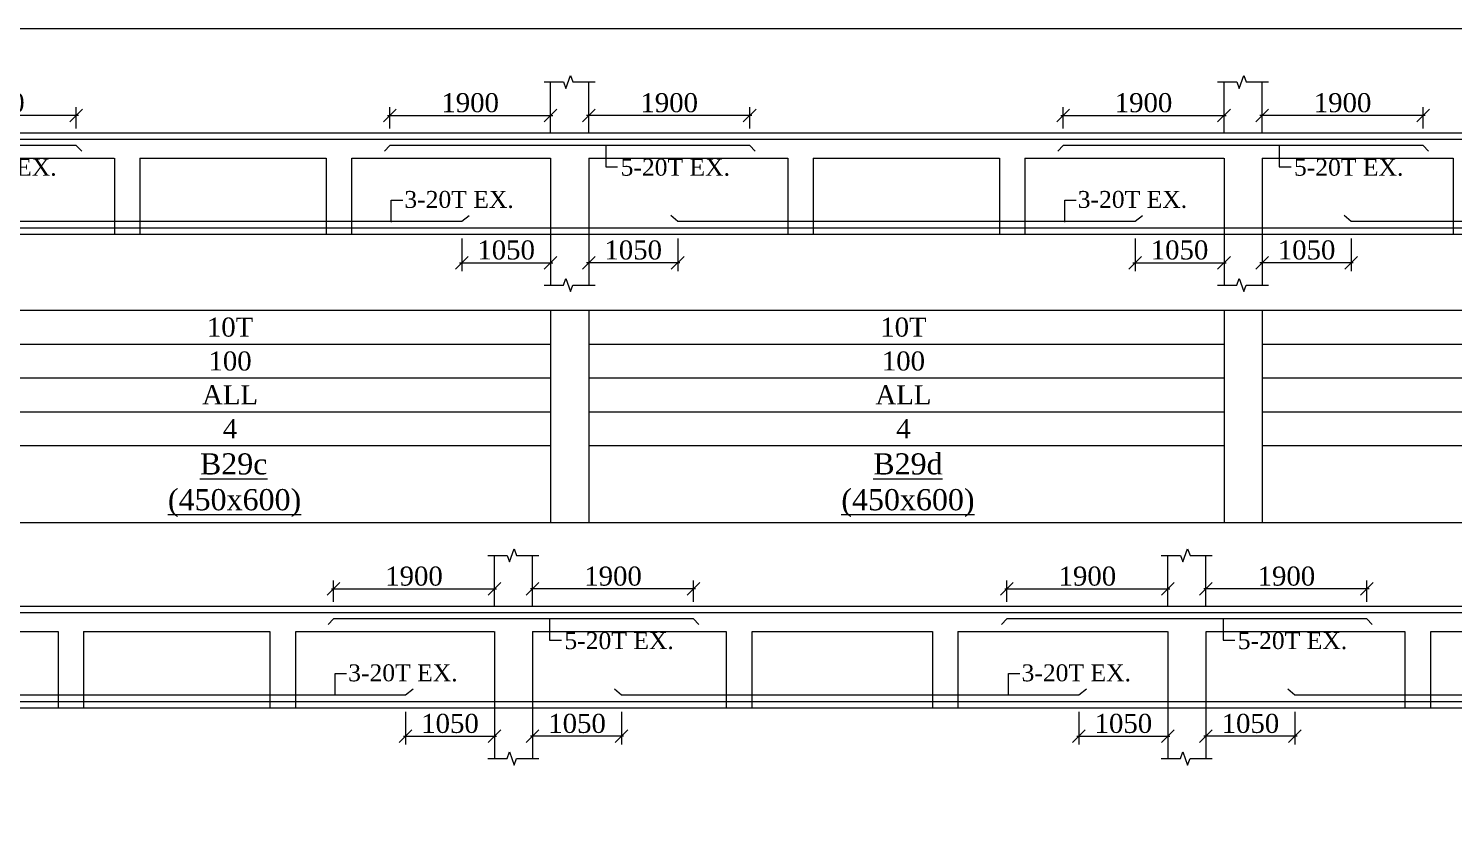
# Model space of a CAD drawing. Header units: millimetres. Extents: x 9781889 to 10654170, y -7832723 to -7608561.
# Drawn here: x 10046683 to 10063507, y -7769728 to -7760218 of the extents above; entities that cross this region are included whole.
import ezdxf
from ezdxf.enums import TextEntityAlignment as Align

# ---------------------------------------------------------------- set-up
doc = ezdxf.new("R2010")
doc.units = ezdxf.units.MM
doc.header["$LTSCALE"] = 10
doc.header["$PDMODE"] = 3
doc.linetypes.add('HIDDEN', pattern=[0.375, 0.25, -0.125])
for name, color, linetype, lineweight in [('S-CUT OUT LINE', 9, 'Continuous', 0), ('S-DIM L.S.', 7, 'Continuous', 0), ('S-L.S.SECTION', 5, 'Continuous', 0), ('S-L.S.SLAB LINE', 252, 'HIDDEN', 0), ('S-L.S.STEEL', 1, 'Continuous', 9), ('S-SECTION MARK', 7, 'Continuous', 0), ('S-SHEET', 251, 'Continuous', 0), ('S-TEXT', 7, 'Continuous', 0), ('S-TEXT L.S. BEAM NO.', 30, 'Continuous', 0), ('S-TEXT. L.S.', 7, 'Continuous', 0)]:
    doc.layers.add(name, color=color, linetype=linetype, lineweight=lineweight)
doc.styles.add('135', font='arial.ttf', dxfattribs={"width": 0.8, "height": 135})
doc.styles.get("Standard").update_dxf_attribs({"font": 'arial.ttf'})
doc.styles.add('TEXT', font='times.ttf')
doc.dimstyles.new('75', dxfattribs={"dimtxt": 135, "dimasz": 90, "dimexe": 0.1, "dimexo": 0.03, "dimgap": 0.09, "dimtad": 1, "dimdec": 0, "dimzin": 0, "dimdsep": 46, "dimtxsty": '135', "dimblk": 'ARCHTICK', "dimcen": 0.09, "dimclrd": 256, "dimclre": 256, "dimclrt": 256, "dimadec": 0, "dimazin": 0, "dimtfac": 1, "dimtdec": 0, "dimtofl": 0, "dimtmove": 1, "dimatfit": 3, "dimldrblk": 'DOTSMALL', "dimfxl": 1, "dimtolj": 1, "dimtzin": 0, "dimlwd": -1, "dimlwe": -1, "dimarcsym": 0})
doc.dimstyles.new('SETU_1', dxfattribs={"dimtxt": 200, "dimasz": 150, "dimexe": 100, "dimexo": 50, "dimgap": 35, "dimtad": 1, "dimdec": 0, "dimzin": 0, "dimdsep": 46, "dimtxsty": 'Standard', "dimblk": 'OBLIQUE', "dimcen": 150, "dimdle": 25, "dimclrd": 256, "dimclre": 7, "dimclrt": 256, "dimadec": 0, "dimazin": 0, "dimtfac": 1, "dimtdec": 0, "dimtofl": 0, "dimtmove": 1, "dimatfit": 3, "dimfxl": 1, "dimtolj": 1, "dimtzin": 0, "dimlwd": -1, "dimlwe": 5, "dimarcsym": 1})

# ---------------------------------------------------------------- blocks, each defined once
blk = doc.blocks.new('_Oblique')
at = {"color": 0, "linetype": 'ByBlock', "lineweight": -2}
blk.add_line((-0.5, -0.5), (0.5, 0.5), dxfattribs=at)
blk = doc.blocks.new('*D272')
at = {"layer": 'Defpoints', "color": 0, "transparency": 16777216}
for p in [(10052184, -7766838), (10050284, -7767042, 0), (10052184, -7767042, 0)]:
    blk.add_point(p, dxfattribs=at)
at = {"layer": 'S-DIM L.S.', "color": 7, "lineweight": 5, "transparency": 16777216}
for p, q in [((10050284, -7766992), (10050284, -7766738)), ((10052184, -7766992), (10052184, -7766738))]:
    blk.add_line(p, q, dxfattribs=at)
at = {"layer": 'S-DIM L.S.', "transparency": 16777216}
blk.add_line((10050259, -7766838), (10052209, -7766838), dxfattribs=at)
at = {"layer": 'S-DIM L.S.', "transparency": 16777216, "xscale": 150, "yscale": 150, "zscale": 150, "rotation": 180}
blk.add_blockref('_Oblique', (10050284, -7766838), dxfattribs=at)
at = {"layer": 'S-DIM L.S.', "transparency": 16777216, "xscale": 150, "yscale": 150, "zscale": 150}
blk.add_blockref('_Oblique', (10052184, -7766838), dxfattribs=at)
at = {"layer": 'S-DIM L.S.', "transparency": 16777216, "insert": (10051234, -7766689), "char_height": 225, "attachment_point": 5, "style": 'TEXT'}
blk.add_mtext('\\A1;1900', dxfattribs=at)
blk = doc.blocks.new('*D273')
at = {"layer": 'Defpoints', "color": 0, "transparency": 16777216}
for p in [(10052634, -7766838), (10052634, -7767042, 0), (10054534, -7767042, 0)]:
    blk.add_point(p, dxfattribs=at)
at = {"layer": 'S-DIM L.S.', "color": 7, "lineweight": 5, "transparency": 16777216}
for p, q in [((10052634, -7766992), (10052634, -7766738)), ((10054534, -7766992), (10054534, -7766738))]:
    blk.add_line(p, q, dxfattribs=at)
at = {"layer": 'S-DIM L.S.', "transparency": 16777216}
blk.add_line((10054559, -7766838), (10052609, -7766838), dxfattribs=at)
at = {"layer": 'S-DIM L.S.', "transparency": 16777216, "xscale": 150, "yscale": 150, "zscale": 150, "rotation": 180}
blk.add_blockref('_Oblique', (10052634, -7766838), dxfattribs=at)
at = {"layer": 'S-DIM L.S.', "transparency": 16777216, "xscale": 150, "yscale": 150, "zscale": 150}
blk.add_blockref('_Oblique', (10054534, -7766838), dxfattribs=at)
at = {"layer": 'S-DIM L.S.', "transparency": 16777216, "insert": (10053584, -7766689), "char_height": 225, "attachment_point": 5, "style": 'TEXT'}
blk.add_mtext('\\A1;1900', dxfattribs=at)
blk = doc.blocks.new('*D274')
at = {"layer": 'Defpoints', "color": 0, "transparency": 16777216}
for p in [(10060134, -7766838), (10058234, -7767042, 0), (10060134, -7767042, 0)]:
    blk.add_point(p, dxfattribs=at)
at = {"layer": 'S-DIM L.S.', "color": 7, "lineweight": 5, "transparency": 16777216}
for p, q in [((10058234, -7766992), (10058234, -7766738)), ((10060134, -7766992), (10060134, -7766738))]:
    blk.add_line(p, q, dxfattribs=at)
at = {"layer": 'S-DIM L.S.', "transparency": 16777216}
blk.add_line((10058209, -7766838), (10060159, -7766838), dxfattribs=at)
at = {"layer": 'S-DIM L.S.', "transparency": 16777216, "xscale": 150, "yscale": 150, "zscale": 150, "rotation": 180}
blk.add_blockref('_Oblique', (10058234, -7766838), dxfattribs=at)
at = {"layer": 'S-DIM L.S.', "transparency": 16777216, "xscale": 150, "yscale": 150, "zscale": 150}
blk.add_blockref('_Oblique', (10060134, -7766838), dxfattribs=at)
at = {"layer": 'S-DIM L.S.', "transparency": 16777216, "insert": (10059184, -7766689), "char_height": 225, "attachment_point": 5, "style": 'TEXT'}
blk.add_mtext('\\A1;1900', dxfattribs=at)
blk = doc.blocks.new('*D275')
at = {"layer": 'Defpoints', "color": 0, "transparency": 16777216}
for p in [(10060584, -7766838), (10060584, -7767042, 0), (10062484, -7767042, 0)]:
    blk.add_point(p, dxfattribs=at)
at = {"layer": 'S-DIM L.S.', "color": 7, "lineweight": 5, "transparency": 16777216}
for p, q in [((10060584, -7766992), (10060584, -7766738)), ((10062484, -7766992), (10062484, -7766738))]:
    blk.add_line(p, q, dxfattribs=at)
at = {"layer": 'S-DIM L.S.', "transparency": 16777216}
blk.add_line((10062509, -7766838), (10060559, -7766838), dxfattribs=at)
at = {"layer": 'S-DIM L.S.', "transparency": 16777216, "xscale": 150, "yscale": 150, "zscale": 150, "rotation": 180}
blk.add_blockref('_Oblique', (10060584, -7766838), dxfattribs=at)
at = {"layer": 'S-DIM L.S.', "transparency": 16777216, "xscale": 150, "yscale": 150, "zscale": 150}
blk.add_blockref('_Oblique', (10062484, -7766838), dxfattribs=at)
at = {"layer": 'S-DIM L.S.', "transparency": 16777216, "insert": (10061534, -7766689), "char_height": 225, "attachment_point": 5, "style": 'TEXT'}
blk.add_mtext('\\A1;1900', dxfattribs=at)
blk = doc.blocks.new('*D284')
at = {"layer": 'Defpoints', "color": 0, "transparency": 16777216}
for p in [(10051134, -7768242, 0), (10052184, -7768242, 0), (10052184, -7768578)]:
    blk.add_point(p, dxfattribs=at)
at = {"layer": 'S-DIM L.S.', "color": 7, "lineweight": 5, "transparency": 16777216}
for p, q in [((10051134, -7768292), (10051134, -7768678)), ((10052184, -7768292), (10052184, -7768678))]:
    blk.add_line(p, q, dxfattribs=at)
at = {"layer": 'S-DIM L.S.', "transparency": 16777216}
blk.add_line((10051109, -7768578), (10052209, -7768578), dxfattribs=at)
at = {"layer": 'S-DIM L.S.', "transparency": 16777216, "xscale": 150, "yscale": 150, "zscale": 150, "rotation": 180}
blk.add_blockref('_Oblique', (10051134, -7768578), dxfattribs=at)
at = {"layer": 'S-DIM L.S.', "transparency": 16777216, "xscale": 150, "yscale": 150, "zscale": 150}
blk.add_blockref('_Oblique', (10052184, -7768578), dxfattribs=at)
at = {"layer": 'S-DIM L.S.', "transparency": 16777216, "insert": (10051659, -7768429), "char_height": 225, "attachment_point": 5, "style": 'TEXT'}
blk.add_mtext('\\A1;1050', dxfattribs=at)
blk = doc.blocks.new('_ArchTick')
at = {"color": 0, "linetype": 'ByBlock', "const_width": 0.15}
blk.add_lwpolyline([(-0.5, -0.5), (0.5, 0.5)], dxfattribs=at)
blk = doc.blocks.new('*D286')
at = {"layer": 'Defpoints', "color": 0, "transparency": 16777216}
for p in [(10059084, -7768242, 0), (10060134, -7768242, 0), (10060134, -7768578)]:
    blk.add_point(p, dxfattribs=at)
at = {"layer": 'S-DIM L.S.', "color": 7, "lineweight": 5, "transparency": 16777216}
for p, q in [((10059084, -7768292), (10059084, -7768678)), ((10060134, -7768292), (10060134, -7768678))]:
    blk.add_line(p, q, dxfattribs=at)
at = {"layer": 'S-DIM L.S.', "transparency": 16777216}
blk.add_line((10059059, -7768578), (10060159, -7768578), dxfattribs=at)
at = {"layer": 'S-DIM L.S.', "transparency": 16777216, "xscale": 150, "yscale": 150, "zscale": 150, "rotation": 180}
blk.add_blockref('_Oblique', (10059084, -7768578), dxfattribs=at)
at = {"layer": 'S-DIM L.S.', "transparency": 16777216, "xscale": 150, "yscale": 150, "zscale": 150}
blk.add_blockref('_Oblique', (10060134, -7768578), dxfattribs=at)
at = {"layer": 'S-DIM L.S.', "transparency": 16777216, "insert": (10059609, -7768429), "char_height": 225, "attachment_point": 5, "style": 'TEXT'}
blk.add_mtext('\\A1;1050', dxfattribs=at)
blk = doc.blocks.new('*D287')
at = {"layer": 'Defpoints', "color": 0, "transparency": 16777216}
for p in [(10052634, -7768242, 0), (10053684, -7768242, 0), (10052634, -7768578)]:
    blk.add_point(p, dxfattribs=at)
at = {"layer": 'S-DIM L.S.', "color": 7, "lineweight": 5, "transparency": 16777216}
for p, q in [((10052634, -7768292), (10052634, -7768678)), ((10053684, -7768292), (10053684, -7768678))]:
    blk.add_line(p, q, dxfattribs=at)
at = {"layer": 'S-DIM L.S.', "transparency": 16777216}
blk.add_line((10053709, -7768578), (10052609, -7768578), dxfattribs=at)
at = {"layer": 'S-DIM L.S.', "transparency": 16777216, "xscale": 150, "yscale": 150, "zscale": 150, "rotation": 180}
blk.add_blockref('_Oblique', (10052634, -7768578), dxfattribs=at)
at = {"layer": 'S-DIM L.S.', "transparency": 16777216, "xscale": 150, "yscale": 150, "zscale": 150}
blk.add_blockref('_Oblique', (10053684, -7768578), dxfattribs=at)
at = {"layer": 'S-DIM L.S.', "transparency": 16777216, "insert": (10053159, -7768429), "char_height": 225, "attachment_point": 5, "style": 'TEXT'}
blk.add_mtext('\\A1;1050', dxfattribs=at)
blk = doc.blocks.new('*D289')
at = {"layer": 'Defpoints', "color": 0, "transparency": 16777216}
for p in [(10060584, -7768242, 0), (10061634, -7768242, 0), (10060584, -7768578)]:
    blk.add_point(p, dxfattribs=at)
at = {"layer": 'S-DIM L.S.', "color": 7, "lineweight": 5, "transparency": 16777216}
for p, q in [((10060584, -7768292), (10060584, -7768678)), ((10061634, -7768292), (10061634, -7768678))]:
    blk.add_line(p, q, dxfattribs=at)
at = {"layer": 'S-DIM L.S.', "transparency": 16777216}
blk.add_line((10061659, -7768578), (10060559, -7768578), dxfattribs=at)
at = {"layer": 'S-DIM L.S.', "transparency": 16777216, "xscale": 150, "yscale": 150, "zscale": 150, "rotation": 180}
blk.add_blockref('_Oblique', (10060584, -7768578), dxfattribs=at)
at = {"layer": 'S-DIM L.S.', "transparency": 16777216, "xscale": 150, "yscale": 150, "zscale": 150}
blk.add_blockref('_Oblique', (10061634, -7768578), dxfattribs=at)
at = {"layer": 'S-DIM L.S.', "transparency": 16777216, "insert": (10061109, -7768429), "char_height": 225, "attachment_point": 5, "style": 'TEXT'}
blk.add_mtext('\\A1;1050', dxfattribs=at)
blk = doc.blocks.new('*D298')
at = {"layer": 'Defpoints', "color": 0, "transparency": 16777216}
for p in [(10045347, -7761246), (10045347, -7761450, 0), (10047247, -7761450, 0)]:
    blk.add_point(p, dxfattribs=at)
at = {"layer": 'S-DIM L.S.', "color": 7, "lineweight": 5, "transparency": 16777216}
for p, q in [((10045347, -7761400), (10045347, -7761146)), ((10047247, -7761400), (10047247, -7761146))]:
    blk.add_line(p, q, dxfattribs=at)
at = {"layer": 'S-DIM L.S.', "transparency": 16777216}
blk.add_line((10047272, -7761246), (10045322, -7761246), dxfattribs=at)
at = {"layer": 'S-DIM L.S.', "transparency": 16777216, "xscale": 150, "yscale": 150, "zscale": 150, "rotation": 180}
blk.add_blockref('_Oblique', (10045347, -7761246), dxfattribs=at)
at = {"layer": 'S-DIM L.S.', "transparency": 16777216, "xscale": 150, "yscale": 150, "zscale": 150}
blk.add_blockref('_Oblique', (10047247, -7761246), dxfattribs=at)
at = {"layer": 'S-DIM L.S.', "transparency": 16777216, "insert": (10046297, -7761096), "char_height": 225, "attachment_point": 5, "style": 'TEXT'}
blk.add_mtext('\\A1;1900', dxfattribs=at)
blk = doc.blocks.new('*D299')
at = {"layer": 'Defpoints', "color": 0, "transparency": 16777216}
for p in [(10052847, -7761246), (10050947, -7761450, 0), (10052847, -7761450, 0)]:
    blk.add_point(p, dxfattribs=at)
at = {"layer": 'S-DIM L.S.', "color": 7, "lineweight": 5, "transparency": 16777216}
for p, q in [((10050947, -7761400), (10050947, -7761146)), ((10052847, -7761400), (10052847, -7761146))]:
    blk.add_line(p, q, dxfattribs=at)
at = {"layer": 'S-DIM L.S.', "transparency": 16777216}
blk.add_line((10050922, -7761246), (10052872, -7761246), dxfattribs=at)
at = {"layer": 'S-DIM L.S.', "transparency": 16777216, "xscale": 150, "yscale": 150, "zscale": 150, "rotation": 180}
blk.add_blockref('_Oblique', (10050947, -7761246), dxfattribs=at)
at = {"layer": 'S-DIM L.S.', "transparency": 16777216, "xscale": 150, "yscale": 150, "zscale": 150}
blk.add_blockref('_Oblique', (10052847, -7761246), dxfattribs=at)
at = {"layer": 'S-DIM L.S.', "transparency": 16777216, "insert": (10051897, -7761096), "char_height": 225, "attachment_point": 5, "style": 'TEXT'}
blk.add_mtext('\\A1;1900', dxfattribs=at)
blk = doc.blocks.new('*D300')
at = {"layer": 'Defpoints', "color": 0, "transparency": 16777216}
for p in [(10053297, -7761246), (10053297, -7761450, 0), (10055197, -7761450, 0)]:
    blk.add_point(p, dxfattribs=at)
at = {"layer": 'S-DIM L.S.', "color": 7, "lineweight": 5, "transparency": 16777216}
for p, q in [((10053297, -7761400), (10053297, -7761146)), ((10055197, -7761400), (10055197, -7761146))]:
    blk.add_line(p, q, dxfattribs=at)
at = {"layer": 'S-DIM L.S.', "transparency": 16777216}
blk.add_line((10055222, -7761246), (10053272, -7761246), dxfattribs=at)
at = {"layer": 'S-DIM L.S.', "transparency": 16777216, "xscale": 150, "yscale": 150, "zscale": 150, "rotation": 180}
blk.add_blockref('_Oblique', (10053297, -7761246), dxfattribs=at)
at = {"layer": 'S-DIM L.S.', "transparency": 16777216, "xscale": 150, "yscale": 150, "zscale": 150}
blk.add_blockref('_Oblique', (10055197, -7761246), dxfattribs=at)
at = {"layer": 'S-DIM L.S.', "transparency": 16777216, "insert": (10054247, -7761096), "char_height": 225, "attachment_point": 5, "style": 'TEXT'}
blk.add_mtext('\\A1;1900', dxfattribs=at)
blk = doc.blocks.new('*D301')
at = {"layer": 'Defpoints', "color": 0, "transparency": 16777216}
for p in [(10060797, -7761246), (10058897, -7761450, 0), (10060797, -7761450, 0)]:
    blk.add_point(p, dxfattribs=at)
at = {"layer": 'S-DIM L.S.', "color": 7, "lineweight": 5, "transparency": 16777216}
for p, q in [((10058897, -7761400), (10058897, -7761146)), ((10060797, -7761400), (10060797, -7761146))]:
    blk.add_line(p, q, dxfattribs=at)
at = {"layer": 'S-DIM L.S.', "transparency": 16777216}
blk.add_line((10058872, -7761246), (10060822, -7761246), dxfattribs=at)
at = {"layer": 'S-DIM L.S.', "transparency": 16777216, "xscale": 150, "yscale": 150, "zscale": 150, "rotation": 180}
blk.add_blockref('_Oblique', (10058897, -7761246), dxfattribs=at)
at = {"layer": 'S-DIM L.S.', "transparency": 16777216, "xscale": 150, "yscale": 150, "zscale": 150}
blk.add_blockref('_Oblique', (10060797, -7761246), dxfattribs=at)
at = {"layer": 'S-DIM L.S.', "transparency": 16777216, "insert": (10059847, -7761096), "char_height": 225, "attachment_point": 5, "style": 'TEXT'}
blk.add_mtext('\\A1;1900', dxfattribs=at)
blk = doc.blocks.new('*D302')
at = {"layer": 'Defpoints', "color": 0, "transparency": 16777216}
for p in [(10061247, -7761246), (10061247, -7761450, 0), (10063147, -7761450, 0)]:
    blk.add_point(p, dxfattribs=at)
at = {"layer": 'S-DIM L.S.', "color": 7, "lineweight": 5, "transparency": 16777216}
for p, q in [((10061247, -7761400), (10061247, -7761146)), ((10063147, -7761400), (10063147, -7761146))]:
    blk.add_line(p, q, dxfattribs=at)
at = {"layer": 'S-DIM L.S.', "transparency": 16777216}
blk.add_line((10063172, -7761246), (10061222, -7761246), dxfattribs=at)
at = {"layer": 'S-DIM L.S.', "transparency": 16777216, "xscale": 150, "yscale": 150, "zscale": 150, "rotation": 180}
blk.add_blockref('_Oblique', (10061247, -7761246), dxfattribs=at)
at = {"layer": 'S-DIM L.S.', "transparency": 16777216, "xscale": 150, "yscale": 150, "zscale": 150}
blk.add_blockref('_Oblique', (10063147, -7761246), dxfattribs=at)
at = {"layer": 'S-DIM L.S.', "transparency": 16777216, "insert": (10062197, -7761096), "char_height": 225, "attachment_point": 5, "style": 'TEXT'}
blk.add_mtext('\\A1;1900', dxfattribs=at)
blk = doc.blocks.new('*D307')
at = {"layer": 'Defpoints', "color": 0, "transparency": 16777216}
for p in [(10051797, -7762650, 0), (10052847, -7762650, 0), (10052847, -7762986)]:
    blk.add_point(p, dxfattribs=at)
at = {"layer": 'S-DIM L.S.', "color": 7, "lineweight": 5, "transparency": 16777216}
for p, q in [((10051797, -7762700), (10051797, -7763086)), ((10052847, -7762700), (10052847, -7763086))]:
    blk.add_line(p, q, dxfattribs=at)
at = {"layer": 'S-DIM L.S.', "transparency": 16777216}
blk.add_line((10051772, -7762986), (10052872, -7762986), dxfattribs=at)
at = {"layer": 'S-DIM L.S.', "transparency": 16777216, "xscale": 150, "yscale": 150, "zscale": 150, "rotation": 180}
blk.add_blockref('_Oblique', (10051797, -7762986), dxfattribs=at)
at = {"layer": 'S-DIM L.S.', "transparency": 16777216, "xscale": 150, "yscale": 150, "zscale": 150}
blk.add_blockref('_Oblique', (10052847, -7762986), dxfattribs=at)
at = {"layer": 'S-DIM L.S.', "transparency": 16777216, "insert": (10052322, -7762836), "char_height": 225, "attachment_point": 5, "style": 'TEXT'}
blk.add_mtext('\\A1;1050', dxfattribs=at)
blk = doc.blocks.new('*D309')
at = {"layer": 'Defpoints', "color": 0, "transparency": 16777216}
for p in [(10059747, -7762650, 0), (10060797, -7762650, 0), (10060797, -7762986)]:
    blk.add_point(p, dxfattribs=at)
at = {"layer": 'S-DIM L.S.', "color": 7, "lineweight": 5, "transparency": 16777216}
for p, q in [((10059747, -7762700), (10059747, -7763086)), ((10060797, -7762700), (10060797, -7763086))]:
    blk.add_line(p, q, dxfattribs=at)
at = {"layer": 'S-DIM L.S.', "transparency": 16777216}
blk.add_line((10059722, -7762986), (10060822, -7762986), dxfattribs=at)
at = {"layer": 'S-DIM L.S.', "transparency": 16777216, "xscale": 150, "yscale": 150, "zscale": 150, "rotation": 180}
blk.add_blockref('_Oblique', (10059747, -7762986), dxfattribs=at)
at = {"layer": 'S-DIM L.S.', "transparency": 16777216, "xscale": 150, "yscale": 150, "zscale": 150}
blk.add_blockref('_Oblique', (10060797, -7762986), dxfattribs=at)
at = {"layer": 'S-DIM L.S.', "transparency": 16777216, "insert": (10060272, -7762836), "char_height": 225, "attachment_point": 5, "style": 'TEXT'}
blk.add_mtext('\\A1;1050', dxfattribs=at)
blk = doc.blocks.new('*D310')
at = {"layer": 'Defpoints', "color": 0, "transparency": 16777216}
for p in [(10053297, -7762650, 0), (10054347, -7762650, 0), (10053297, -7762986)]:
    blk.add_point(p, dxfattribs=at)
at = {"layer": 'S-DIM L.S.', "color": 7, "lineweight": 5, "transparency": 16777216}
for p, q in [((10053297, -7762700), (10053297, -7763086)), ((10054347, -7762700), (10054347, -7763086))]:
    blk.add_line(p, q, dxfattribs=at)
at = {"layer": 'S-DIM L.S.', "transparency": 16777216}
blk.add_line((10054372, -7762986), (10053272, -7762986), dxfattribs=at)
at = {"layer": 'S-DIM L.S.', "transparency": 16777216, "xscale": 150, "yscale": 150, "zscale": 150, "rotation": 180}
blk.add_blockref('_Oblique', (10053297, -7762986), dxfattribs=at)
at = {"layer": 'S-DIM L.S.', "transparency": 16777216, "xscale": 150, "yscale": 150, "zscale": 150}
blk.add_blockref('_Oblique', (10054347, -7762986), dxfattribs=at)
at = {"layer": 'S-DIM L.S.', "transparency": 16777216, "insert": (10053822, -7762836), "char_height": 225, "attachment_point": 5, "style": 'TEXT'}
blk.add_mtext('\\A1;1050', dxfattribs=at)
blk = doc.blocks.new('*D312')
at = {"layer": 'Defpoints', "color": 0, "transparency": 16777216}
for p in [(10061247, -7762650, 0), (10062297, -7762650, 0), (10061247, -7762986)]:
    blk.add_point(p, dxfattribs=at)
at = {"layer": 'S-DIM L.S.', "color": 7, "lineweight": 5, "transparency": 16777216}
for p, q in [((10061247, -7762700), (10061247, -7763086)), ((10062297, -7762700), (10062297, -7763086))]:
    blk.add_line(p, q, dxfattribs=at)
at = {"layer": 'S-DIM L.S.', "transparency": 16777216}
blk.add_line((10062322, -7762986), (10061222, -7762986), dxfattribs=at)
at = {"layer": 'S-DIM L.S.', "transparency": 16777216, "xscale": 150, "yscale": 150, "zscale": 150, "rotation": 180}
blk.add_blockref('_Oblique', (10061247, -7762986), dxfattribs=at)
at = {"layer": 'S-DIM L.S.', "transparency": 16777216, "xscale": 150, "yscale": 150, "zscale": 150}
blk.add_blockref('_Oblique', (10062297, -7762986), dxfattribs=at)
at = {"layer": 'S-DIM L.S.', "transparency": 16777216, "insert": (10061772, -7762836), "char_height": 225, "attachment_point": 5, "style": 'TEXT'}
blk.add_mtext('\\A1;1050', dxfattribs=at)

msp = doc.modelspace()

# ---------------------------------------------------------------- linework, layer by layer
at = {"layer": 'S-CUT OUT LINE', "color": 5, "elevation": 0}
for points in [[(10052768.9, -7760849.5), (10052997.5, -7760849.5), (10053025.5, -7760926.4), (10053081.4, -7760772.7), (10053109.4, -7760849.5), (10053372.2, -7760849.5)], [(10060718.9, -7760849.5), (10060947.5, -7760849.5), (10060975.5, -7760926.4), (10061031.4, -7760772.7), (10061059.4, -7760849.5), (10061322.2, -7760849.5)], [(10052768.9, -7763249.5), (10052997.5, -7763249.5), (10053025.5, -7763172.7), (10053081.4, -7763326.4), (10053109.4, -7763249.5), (10053372.2, -7763249.5)], [(10060718.9, -7763249.5), (10060947.5, -7763249.5), (10060975.5, -7763172.7), (10061031.4, -7763326.4), (10061059.4, -7763249.5), (10061322.2, -7763249.5)], [(10052105.5, -7766442.1), (10052334.1, -7766442.1), (10052362.1, -7766519), (10052418, -7766365.3), (10052446, -7766442.1), (10052708.8, -7766442.1)], [(10060055.5, -7766442.1), (10060284.1, -7766442.1), (10060312.1, -7766519), (10060368, -7766365.3), (10060396, -7766442.1), (10060658.8, -7766442.1)], [(10052105.5, -7768842.1), (10052334.1, -7768842.1), (10052362.1, -7768765.3), (10052418, -7768919), (10052446, -7768842.1), (10052708.8, -7768842.1)], [(10060055.5, -7768842.1), (10060284.1, -7768842.1), (10060312.1, -7768765.3), (10060368, -7768919), (10060396, -7768842.1), (10060658.8, -7768842.1)]]:
    msp.add_lwpolyline(points, dxfattribs=at)
at = {"layer": 'S-L.S.SECTION'}
for p, q in [((10052847.2, -7761449.5, 0), (10052847.2, -7760849.5, 0)), ((10053297.2, -7761449.5, 0), (10053297.2, -7760849.5, 0)), ((10060797.2, -7761449.5, 0), (10060797.2, -7760849.5, 0)), ((10061247.2, -7761449.5, 0), (10061247.2, -7760849.5, 0)), ((10036947.2, -7761449.5, 0), (10079251, -7761449.5, 0)), ((10031504.5, -7762649.5, 0), (10079251, -7762649.5, 0)), ((10052847.2, -7762649.5, 0), (10052847.2, -7763249.5, 0)), ((10053297.2, -7762649.5, 0), (10053297.2, -7763249.5, 0)), ((10060797.2, -7762649.5, 0), (10060797.2, -7763249.5, 0)), ((10061247.2, -7762649.5, 0), (10061247.2, -7763249.5, 0)), ((10052183.8, -7767042.1, 0), (10052183.8, -7766442.1, 0)), ((10052633.8, -7767042.1, 0), (10052633.8, -7766442.1, 0)), ((10060133.8, -7767042.1, 0), (10060133.8, -7766442.1, 0)), ((10060583.8, -7767042.1, 0), (10060583.8, -7766442.1, 0)), ((10031733.5, -7767042.1, 0), (10068533.8, -7767042.1, 0)), ((10031733.5, -7768242.1, 0), (10068083.7, -7768242.1, 0)), ((10052183.8, -7768242.1, 0), (10052183.8, -7768842.1, 0)), ((10052633.8, -7768242.1, 0), (10052633.8, -7768842.1, 0)), ((10060133.8, -7768242.1, 0), (10060133.8, -7768842.1, 0)), ((10060583.8, -7768242.1, 0), (10060583.8, -7768842.1, 0))]:
    msp.add_line(p, q, dxfattribs=at)
at = {"layer": 'S-L.S.SLAB LINE', "ltscale": 0.3}
for p, q in [((10045347.2, -7761749.5, 0), (10047697.2, -7761749.5, 0)), ((10047697.2, -7761749.5, 0), (10047697.2, -7762649.5, 0)), ((10047997.2, -7761749.5, 0), (10050197.2, -7761749.5, 0)), ((10047997.2, -7761749.5, 0), (10047997.2, -7762649.5, 0)), ((10050197.2, -7761749.5, 0), (10050197.2, -7762649.5, 0)), ((10050497.2, -7761749.5, 0), (10052847.2, -7761749.5, 0)), ((10050497.2, -7761749.5, 0), (10050497.2, -7762649.5, 0)), ((10052847.2, -7761749.5, 0), (10052847.2, -7762649.5, 0)), ((10053297.2, -7761749.5, 0), (10055647.2, -7761749.5, 0)), ((10053297.2, -7761749.5, 0), (10053297.2, -7762649.5, 0)), ((10055647.2, -7761749.5, 0), (10055647.2, -7762649.5, 0)), ((10055947.2, -7761749.5, 0), (10058147.2, -7761749.5, 0)), ((10055947.2, -7761749.5, 0), (10055947.2, -7762649.5, 0)), ((10058147.2, -7761749.5, 0), (10058147.2, -7762649.5, 0)), ((10058447.2, -7761749.5, 0), (10060797.2, -7761749.5, 0)), ((10058447.2, -7761749.5, 0), (10058447.2, -7762649.5, 0)), ((10060797.2, -7761749.5, 0), (10060797.2, -7762649.5, 0)), ((10061247.2, -7761749.5, 0), (10063504.1, -7761749.5, 0)), ((10061247.2, -7761749.5, 0), (10061247.2, -7762649.5, 0)), ((10063504.1, -7761749.5, 0), (10063504.1, -7762649.5, 0)), ((10044683.7, -7767342.1, 0), (10047033.7, -7767342.1, 0)), ((10047033.7, -7767342.1, 0), (10047033.7, -7768242.1, 0)), ((10047333.7, -7767342.1, 0), (10049533.7, -7767342.1, 0)), ((10047333.7, -7767342.1, 0), (10047333.7, -7768242.1, 0)), ((10049533.7, -7767342.1, 0), (10049533.7, -7768242.1, 0)), ((10049833.7, -7767342.1, 0), (10052183.7, -7767342.1, 0)), ((10049833.7, -7767342.1, 0), (10049833.7, -7768242.1, 0)), ((10052183.7, -7767342.1, 0), (10052183.7, -7768242.1, 0)), ((10052633.7, -7767342.1, 0), (10054921.2, -7767342.1, 0)), ((10052633.7, -7767342.1, 0), (10052633.7, -7768242.1, 0)), ((10054921.2, -7767342.1, 0), (10054921.2, -7768242.1, 0)), ((10055221.2, -7767342.1, 0), (10057353.7, -7767342.1, 0)), ((10055221.2, -7767342.1, 0), (10055221.2, -7768242.1, 0)), ((10057353.7, -7767342.1, 0), (10057353.7, -7768242.1, 0)), ((10057653.7, -7767342.1, 0), (10060133.7, -7767342.1, 0)), ((10057653.7, -7767342.1, 0), (10057653.7, -7768242.1, 0)), ((10060133.7, -7767342.1, 0), (10060133.7, -7768242.1, 0)), ((10060583.7, -7767342.1, 0), (10062933.7, -7767342.1, 0)), ((10060583.7, -7767342.1, 0), (10060583.7, -7768242.1, 0)), ((10062933.7, -7767342.1, 0), (10062933.7, -7768242.1, 0)), ((10063233.7, -7767342.1, 0), (10065433.7, -7767342.1, 0)), ((10063233.7, -7767342.1, 0), (10063233.7, -7768242.1, 0))]:
    msp.add_line(p, q, dxfattribs=at)
at = {"layer": 'S-L.S.STEEL'}
for p, q in [((10037025.4, -7761524.5, 0), (10079251, -7761524.5, 0)), ((10047247.2, -7761599.5, 0), (10047310.4, -7761666.4, 0)), ((10055197.2, -7761599.5, 0), (10055260.4, -7761666.4, 0)), ((10063147.2, -7761599.5, 0), (10063210.4, -7761666.4, 0)), ((10031575.4, -7762574.5, 0), (10079251, -7762574.5, 0)), ((10054533.8, -7767192.1, 0), (10054597, -7767259, 0)), ((10062483.8, -7767192.1, 0), (10062547, -7767259, 0)), ((10031733.5, -7768167.1, 0), (10068454, -7768167.1, 0))]:
    msp.add_line(p, q, dxfattribs=at)
at = {"layer": 'S-L.S.STEEL', "elevation": 0}
for points in [[(10051886.5, -7762431.3), (10051797, -7762499.5), (10046397.2, -7762499.5), (10046315.2, -7762428.8)], [(10059836.5, -7762431.3), (10059747, -7762499.5), (10054347.2, -7762499.5), (10054265.2, -7762428.8)], [(10067786.5, -7762431.3), (10067697, -7762499.5), (10062297.2, -7762499.5), (10062215.2, -7762428.8)], [(10051223.1, -7768023.9), (10051133.6, -7768092.1), (10045733.9, -7768092.1), (10045651.9, -7768021.4)], [(10059173.1, -7768023.9), (10059083.6, -7768092.1), (10053683.9, -7768092.1), (10053601.9, -7768021.4)], [(10067123.1, -7768023.9), (10067033.6, -7768092.1), (10061633.9, -7768092.1), (10061551.9, -7768021.4)]]:
    msp.add_lwpolyline(points, dxfattribs=at)
at = {"layer": 'S-L.S.STEEL'}
for points in [[(10047247.2, -7761599.5, 0), (10042997.2, -7761599.5, 0), (10042934, -7761666.4, 0)], [(10055197.2, -7761599.5, 0), (10050947.2, -7761599.5, 0), (10050884, -7761666.4, 0)], [(10063147.2, -7761599.5, 0), (10058897.2, -7761599.5, 0), (10058834, -7761666.4, 0)], [(10031733.5, -7767117.1, 0), (10068385.6, -7767117.1, 0)], [(10054533.8, -7767192.1, 0), (10050283.7, -7767192.1, 0), (10050220.5, -7767259, 0)], [(10062483.8, -7767192.1, 0), (10058233.7, -7767192.1, 0), (10058170.5, -7767259, 0)]]:
    msp.add_polyline3d(points, dxfattribs=at)
at = {"layer": 'S-SHEET'}
for p, q in [((10031504.5, -7763546, 0), (10079251, -7763546, 0)), ((10052847.2, -7763546, 0), (10052847.2, -7766055.3, 0)), ((10053297.2, -7763546, 0), (10053297.2, -7766055.3, 0)), ((10060797.2, -7763546, 0), (10060797.2, -7766055.3, 0)), ((10061247.2, -7763546, 0), (10061247.2, -7766055.3, 0)), ((10045347.2, -7763946, 0), (10052847.2, -7763946, 0)), ((10053297.2, -7763946, 0), (10060797.2, -7763946, 0)), ((10061247.2, -7763946, 0), (10068747.2, -7763946, 0)), ((10045347.2, -7764346, 0), (10052847.2, -7764346, 0)), ((10053297.2, -7764346, 0), (10060797.2, -7764346, 0)), ((10061247.2, -7764346, 0), (10068747.2, -7764346, 0)), ((10045347.2, -7764746, 0), (10052847.2, -7764746, 0)), ((10053297.2, -7764746, 0), (10060797.2, -7764746, 0)), ((10061247.2, -7764746, 0), (10068747.2, -7764746, 0)), ((10045347.2, -7765146, 0), (10052847.2, -7765146, 0)), ((10053297.2, -7765146, 0), (10060797.2, -7765146, 0)), ((10061247.2, -7765146, 0), (10068747.2, -7765146, 0)), ((10029451.4, -7766055.3), (10080785.6, -7766055.3)), ((10031504.5, -7766055.3, 0), (10079251, -7766055.3, 0))]:
    msp.add_line(p, q, dxfattribs=at)
msp.add_lwpolyline([(10029451.4, -7760218.1), (10080785.6, -7760218.1), (10080785.6, -7801877.7), (10029451.4, -7801877.7)], close=True, dxfattribs=at)

# ---------------------------------------------------------------- texts
at = {"layer": 'S-TEXT', "linetype": 'ByBlock', "style": 'TEXT'}
for s, p in [('10T', (10049062.4, -7763746, 0)), ('10T', (10057012.4, -7763746, 0)), ('100', (10049062.4, -7764146, 0)), ('100', (10057012.4, -7764146, 0)), ('ALL', (10049062.4, -7764546, 0)), ('ALL', (10057012.4, -7764546, 0)), ('4', (10049062.4, -7764946, 0)), ('4', (10057012.4, -7764946, 0))]:
    msp.add_text(s, height=225, dxfattribs=at).set_placement(p, align=Align.MIDDLE_CENTER)
at = {"layer": 'S-TEXT L.S. BEAM NO.', "color": 140, "linetype": 'ByBlock', "style": 'TEXT'}
for s, p in [('%%UB29c', (10048706.4, -7765486.7, 0)), ('%%UB29d', (10056656.4, -7765486.7, 0)), ('%%U(450x600)', (10048329, -7765909.7, 0)), ('%%U(450x600)', (10056279, -7765909.7, 0))]:
    msp.add_text(s, height=250, dxfattribs=at).set_placement(p)
at = {"layer": 'S-TEXT. L.S.', "style": 'TEXT'}
for s, p in [('5-20T EX.', (10045723, -7761957.1, 0)), ('5-20T EX.', (10053673, -7761957.1, 0)), ('5-20T EX.', (10061623, -7761957.1, 0)), ('3-20T EX.', (10051120.1, -7762337.5, 0)), ('3-20T EX.', (10059070.1, -7762337.5, 0)), ('5-20T EX.', (10053009.6, -7767549.7, 0)), ('5-20T EX.', (10060959.6, -7767549.7, 0)), ('3-20T EX.', (10050456.8, -7767930.1, 0)), ('3-20T EX.', (10058406.8, -7767930.1, 0))]:
    msp.add_text(s, height=200, dxfattribs=at).set_placement(p)

# ---------------------------------------------------------------- dimensions: what is measured, and where the dimension line sits
at = {"layer": 'S-DIM L.S.'}
for base, p1, p2, picture, middle in [((10045347.2, -7761245.7, 0), (10047247.2, -7761449.5, 0), (10045347.2, -7761449.5, 0), '*D298', (10046297.2, -7761096, 0)), ((10053297.2, -7761245.7, 0), (10055197.2, -7761449.5, 0), (10053297.2, -7761449.5, 0), '*D300', (10054247.2, -7761096, 0)), ((10061247.2, -7761245.7, 0), (10063147.2, -7761449.5, 0), (10061247.2, -7761449.5, 0), '*D302', (10062197.2, -7761096, 0)), ((10053297.1, -7762985.6, 0), (10054347.2, -7762649.5, 0), (10053297.1, -7762649.5, 0), '*D310', (10053822.2, -7762836.2, 0)), ((10061247.1, -7762985.6, 0), (10062297.2, -7762649.5, 0), (10061247.1, -7762649.5, 0), '*D312', (10061772.2, -7762836.2, 0)), ((10052633.8, -7766838.3, 0), (10054533.8, -7767042.1, 0), (10052633.8, -7767042.1, 0), '*D273', (10053583.8, -7766688.5, 0)), ((10060583.8, -7766838.3, 0), (10062483.8, -7767042.1, 0), (10060583.8, -7767042.1, 0), '*D275', (10061533.8, -7766688.5, 0)), ((10052633.7, -7768578.2, 0), (10053683.9, -7768242.1, 0), (10052633.7, -7768242.1, 0), '*D287', (10053158.8, -7768428.7, 0)), ((10060583.7, -7768578.2, 0), (10061633.9, -7768242.1, 0), (10060583.7, -7768242.1, 0), '*D289', (10061108.8, -7768428.7, 0))]:
    dim = msp.add_linear_dim(base=base, p1=p1, p2=p2, dimstyle='SETU_1', override={"dimtxt": 225, "dimtxsty": 'TEXT'}, dxfattribs=at)
    dim.commit()
    dim.dimension.update_dxf_attribs({"geometry": picture, "text_midpoint": middle})
for base, p1, p2, picture, middle in [((10052847.2, -7761245.7, 0), (10050947.2, -7761449.5, 0), (10052847.2, -7761449.5, 0), '*D299', (10051897.2, -7761096, 0)), ((10060797.2, -7761245.7, 0), (10058897.2, -7761449.5, 0), (10060797.2, -7761449.5, 0), '*D301', (10059847.2, -7761096, 0)), ((10052847.1, -7762985.6, 0), (10051797, -7762649.5, 0), (10052847.1, -7762649.5, 0), '*D307', (10052322, -7762836.2, 0)), ((10060797.1, -7762985.6, 0), (10059747, -7762649.5, 0), (10060797.1, -7762649.5, 0), '*D309', (10060272, -7762836.2, 0)), ((10052183.7, -7766838.3, 0), (10050283.7, -7767042.1, 0), (10052183.7, -7767042.1, 0), '*D272', (10051233.7, -7766688.5, 0)), ((10060133.7, -7766838.3, 0), (10058233.7, -7767042.1, 0), (10060133.7, -7767042.1, 0), '*D274', (10059183.7, -7766688.5, 0)), ((10052183.7, -7768578.2, 0), (10051133.6, -7768242.1, 0), (10052183.7, -7768242.1, 0), '*D284', (10051658.7, -7768428.7, 0)), ((10060133.7, -7768578.2, 0), (10059083.6, -7768242.1, 0), (10060133.7, -7768242.1, 0), '*D286', (10059608.7, -7768428.7, 0))]:
    dim = msp.add_linear_dim(base=base, p1=p1, p2=p2, angle=180, dimstyle='SETU_1', override={"dimtxt": 225, "dimtxsty": 'TEXT'}, dxfattribs=at)
    dim.commit()
    dim.dimension.update_dxf_attribs({"geometry": picture, "text_midpoint": middle})

# ---------------------------------------------------------------- leaders
at = {"layer": 'S-SECTION MARK'}
for points in [[(10053498.9, -7761599.5, 0), (10053498.9, -7761851.9, 0), (10053638.3, -7761851.9, 0)], [(10061448.9, -7761599.5, 0), (10061448.9, -7761851.9, 0), (10061588.3, -7761851.9, 0)], [(10050966.2, -7762499.5, 0), (10050966.2, -7762247.2, 0), (10051101.6, -7762247.2, 0)], [(10058916.2, -7762499.5, 0), (10058916.2, -7762247.2, 0), (10059051.6, -7762247.2, 0)], [(10052835.5, -7767192.1, 0), (10052835.5, -7767444.4, 0), (10052974.9, -7767444.4, 0)], [(10060785.5, -7767192.1, 0), (10060785.5, -7767444.4, 0), (10060924.9, -7767444.4, 0)], [(10050302.9, -7768092.1, 0), (10050302.9, -7767839.8, 0), (10050438.2, -7767839.8, 0)], [(10058252.9, -7768092.1, 0), (10058252.9, -7767839.8, 0), (10058388.2, -7767839.8, 0)]]:
    msp.add_leader(points, dimstyle='75', override={"dimasz": 75}, dxfattribs=at)

doc.saveas('drawing.dxf')
